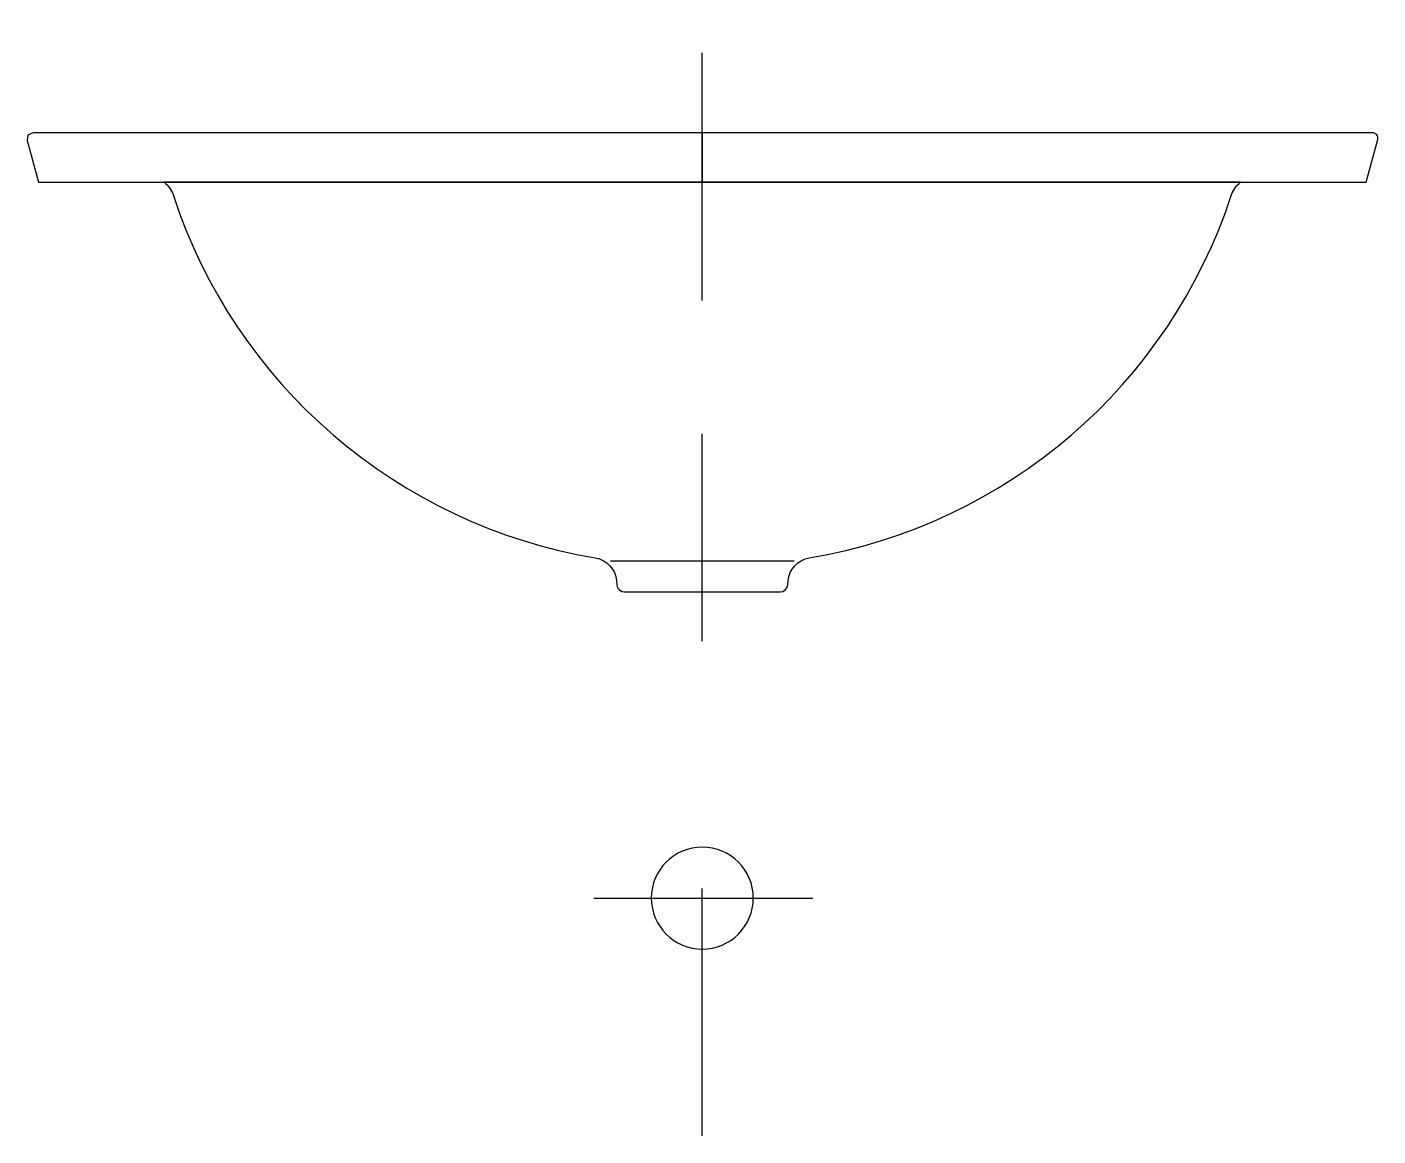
# Model space of a CAD drawing. Extents: x -697.207 to -696.661, y 648.031 to 648.48.
import ezdxf

# ---------------------------------------------------------------- set-up
doc = ezdxf.new("R2010")
doc.units = 0
doc.header["$LTSCALE"] = 0.288741
doc.header["$MEASUREMENT"] = 0
doc.linetypes.add('AXES', pattern=[0.54, 0.3, -0.08, 0.08, -0.08])
doc.linetypes.add('CONTINU', pattern=[0])
doc.layers.get('0').update_dxf_attribs({"linetype": 'CONTINUOUS'})
doc.layers.add('DECA_EIXOS', color=5, linetype='AXES')

msp = doc.modelspace()

# ---------------------------------------------------------------- linework, layer by layer
at = {"linetype": 'CONTINUOUS', "flags": 128}
msp.add_lwpolyline([(-696.93385, 648.4369), (-697.20442, 648.4369), (-697.20649, 648.43595), (-697.20687, 648.4337), (-697.20227, 648.4169), (-697.15145, 648.4169), (-697.15145, 648.4169), (-697.15145, 648.4169), (-696.93385, 648.4169)], close=True, dxfattribs=at)
for points in [[(-696.66071, 648.43418, 0.428843), (-696.66277, 648.4369), (-696.93385, 648.4369), (-696.93385, 648.4169), (-696.66543, 648.4169)], [(-696.71625, 648.4169), (-697.15145, 648.4169, -0.153879), (-697.14784, 648.41186, 0.278894), (-696.9771, 648.26503, -0.341776), (-696.96853, 648.25576), (-696.96839, 648.25408, 0.387382), (-696.96531, 648.25127), (-696.9024, 648.25127, 0.388831), (-696.89932, 648.2541), (-696.89917, 648.25576, -0.341724), (-696.89061, 648.26503, 0.278875), (-696.71987, 648.41186, -0.154756)]]:
    msp.add_lwpolyline(points, format="xyb", close=True, dxfattribs=at)
at = {"linetype": 'CONTINU'}
msp.add_lwpolyline([(-696.97094, 648.26386), (-696.89677, 648.26386)], dxfattribs=at)
for points in [[(-696.93385, 648.14815, 1), (-696.93385, 648.10691)], [(-696.93385, 648.10691, 1), (-696.93385, 648.14815)]]:
    msp.add_lwpolyline(points, format="xyb", dxfattribs=at)
at = {"layer": 'DECA_EIXOS'}
for points in [[(-696.93385, 648.36913), (-696.93385, 648.47962)], [(-696.93385, 648.03139), (-696.93385, 648.31522)], [(-696.97769, 648.12753), (-696.88915, 648.12753)]]:
    msp.add_lwpolyline(points, dxfattribs=at)

doc.saveas('drawing.dxf')
